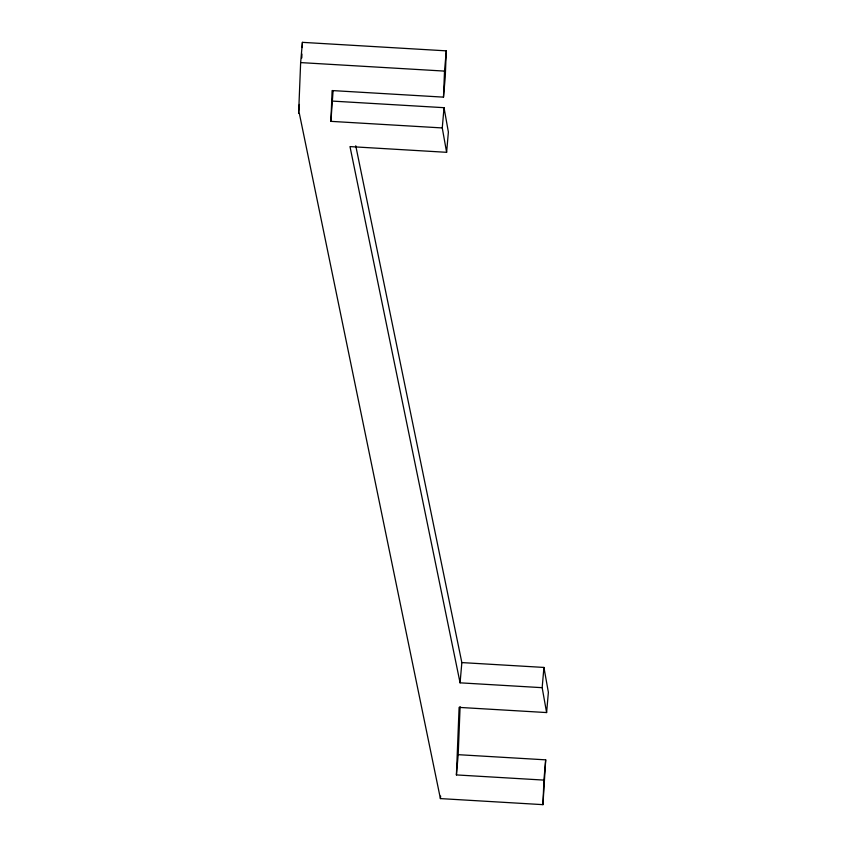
<?xml version="1.0" encoding="UTF-8"?>
<svg xmlns="http://www.w3.org/2000/svg" width="847" height="847" viewBox="0 0 847 847"><rect width="100%" height="100%" fill="white"/><g stroke="black" fill="none" stroke-linecap="round" stroke-linejoin="round"><path stroke-width="1.27" d="M545.69 759.844L542.948 804.65L440.408 798.594L299.33 113.339L298.62 113.297L300.643 62.593L302.411 42.35L446.295 50.852L445.257 76.886L443.489 97.14L332.119 90.555L330.902 121.354L442.261 127.939L446.613 152.312L349.991 146.595L460.08 682.83L542.165 687.679L546.601 712.56L459.106 707.393L456.417 774.92L543.922 780.098L545.69 759.844L458.195 754.677L456.417 774.92M301.786 57.945L301.945 54.049M302.199 47.548L302.411 42.35M330.902 121.354L333.083 90.841M443.489 97.14L444.516 71.095L446.295 50.852M458.195 754.677L460.101 706.62M542.948 804.65L543.922 780.098M298.62 113.297L299.404 104.435M442.261 127.939L444.029 107.685L332.67 101.111M446.613 152.312L448.381 132.068L444.029 107.685M440.408 798.594L440.631 796.064M460.08 682.83L461.848 662.587L355.751 145.779M542.165 687.679L543.933 667.436L461.848 662.587M546.601 712.56L548.38 692.317L543.933 667.436M300.643 62.593L444.516 71.095"/></g></svg>
